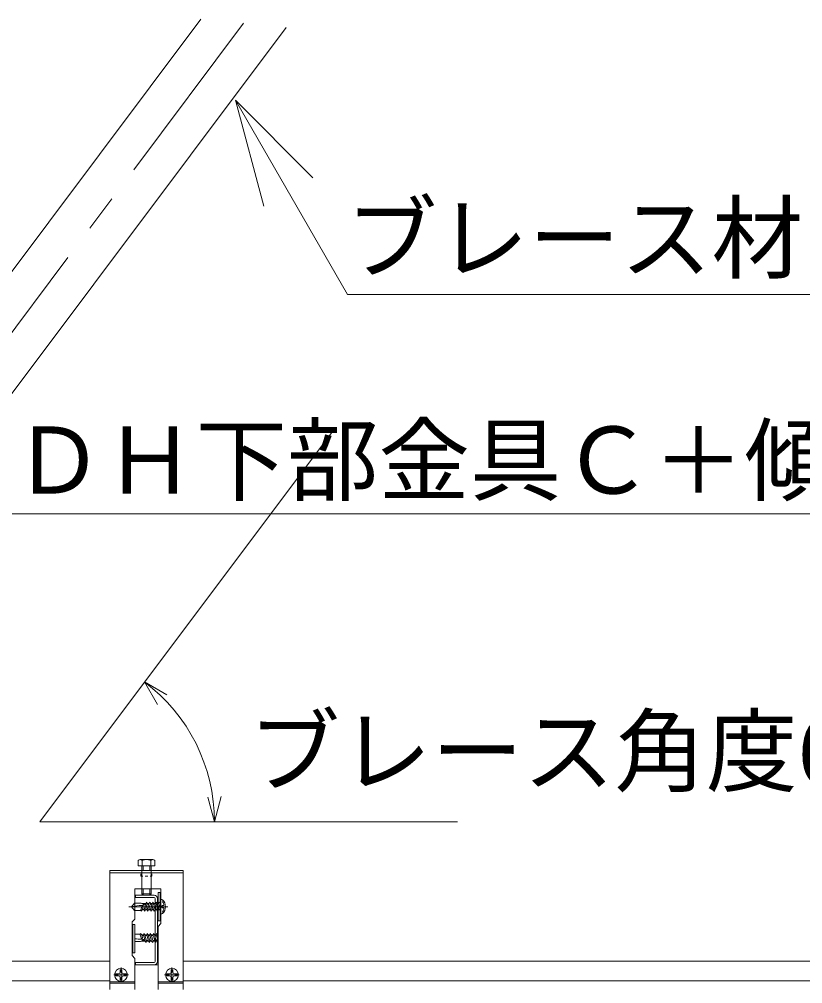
# Model space of a CAD drawing. Units: millimetres at full size, sheet at 1:20; details may follow other scales. Extents: x -4155 to 4045, y -2866 to 2834.
# Drawn here: x 2045 to 2474, y -2030 to -1503 of the extents above; entities that cross this region are included whole.
import ezdxf
from ezdxf.enums import TextEntityAlignment as Align

# ---------------------------------------------------------------- set-up
doc = ezdxf.new("R2010")
doc.units = ezdxf.units.MM
doc.header["$LTSCALE"] = 20
doc.linetypes.add('CHAIN1', pattern=[8, 5, -1, 1, -1])
doc.layers.add('1-0_断面', color=7, linetype='Continuous', lineweight=9)
doc.layers.add('1-2_文字', color=7, linetype='Continuous', lineweight=9)
doc.styles.add('ＭＳ ゴシック', font='')
doc.styles.get('ＭＳ ゴシック').set_extended_font_data('MS Gothic')

msp = doc.modelspace()

# ---------------------------------------------------------------- linework, layer by layer
at = {"layer": '1-0_断面'}
for p, q in [((1836.02, -1914.81), (2144.73, -1503.21)), ((1868.02, -1938.81), (2191.43, -1507.61)), ((2111.56, -1962.5), (2118.49, -1962.5)), ((2112.52, -1966), (2112.52, -1968.5)), ((2112.71, -1963), (2112.71, -1966)), ((2113.22, -1966), (2113.22, -1968.5)), ((2116.82, -1966), (2116.82, -1968.5)), ((2117.33, -1963), (2117.33, -1966)), ((2117.52, -1966), (2117.52, -1968.5)), ((2119.64, -1963), (2119.64, -1966)), ((2115.02, -1968.5), (2095.02, -1968.5)), ((2095.02, -1968.5), (2095.02, -2033.5)), ((2115.02, -1969.7), (2095.02, -1969.7)), ((2112.02, -1970.34), (2112.02, -1971.64)), ((2112.52, -1968.5), (2112.52, -1978.5)), ((2115.02, -1968.5), (2135.02, -1968.5)), ((2115.02, -1969.7), (2135.02, -1969.7)), ((2117.52, -1968.5), (2117.52, -1978.5)), ((2118.02, -1970.34), (2118.02, -1971.64)), ((2135.02, -1968.5), (2135.02, -2033.5)), ((2112.95, -1971.64), (2112.02, -1971.64)), ((2115.02, -1971.64), (2114.38, -1971.64)), ((2115.02, -1971.64), (2115.67, -1971.64)), ((2117.09, -1971.64), (2118.02, -1971.64)), ((2108.67, -1978.5), (2115.02, -1978.5)), ((2109.02, -1982), (2119.22, -1982)), ((2109.02, -1982), (2109.02, -1983.2)), ((2112.52, -1978.5), (2112.52, -1981.3)), ((2113.22, -1982), (2112.52, -1981.3)), ((2113.22, -1978.5), (2113.22, -1982)), ((2122.87, -1978.5), (2115.02, -1978.5)), ((2116.82, -1978.5), (2116.82, -1982)), ((2116.82, -1982), (2117.52, -1981.3)), ((2122.87, -1980.5), (2121.37, -1980.5)), ((2121.37, -1996), (2121.37, -1980.5)), ((2122.57, -1996), (2122.57, -1980.5)), ((2122.87, -1997.5), (2122.87, -1978.5)), ((2108.43, -1986.27), (2106.88, -1988.25)), ((2112.1, -1986.27), (2108.43, -1986.27)), ((2109.02, -1983.2), (2119.22, -1983.2)), ((2112.52, -1986.47), (2114.63, -1986.47)), ((2113.35, -1986.93), (2114.51, -1986.93)), ((2113.68, -1990.04), (2114.63, -1986.47)), ((2114.46, -1990.04), (2115.41, -1986.47)), ((2114.63, -1986.47), (2115.21, -1985.75)), ((2115.21, -1985.75), (2115.41, -1986.47)), ((2115.29, -1986.93), (2116.26, -1986.93)), ((2115.41, -1986.47), (2116.38, -1986.47)), ((2115.43, -1990.04), (2116.38, -1986.47)), ((2116.21, -1990.04), (2117.16, -1986.47)), ((2116.38, -1986.47), (2116.96, -1985.75)), ((2116.96, -1985.75), (2117.16, -1986.47)), ((2117.04, -1986.93), (2118.01, -1986.93)), ((2117.16, -1986.47), (2118.13, -1986.47)), ((2117.18, -1990.04), (2118.13, -1986.47)), ((2117.96, -1990.04), (2118.91, -1986.47)), ((2118.13, -1986.47), (2118.71, -1985.75)), ((2118.71, -1985.75), (2118.91, -1986.47)), ((2118.79, -1986.93), (2119.07, -1986.93)), ((2118.91, -1986.47), (2119.05, -1986.47)), ((2119.07, -1986.47), (2119.88, -1986.47)), ((2119.07, -1989.49), (2119.88, -1986.47)), ((2119.07, -1986.93), (2119.76, -1986.93)), ((2119.82, -1983.8), (2119.82, -2018.2)), ((2119.88, -1986.47), (2120.46, -1985.75)), ((2120.46, -1985.75), (2120.66, -1986.47)), ((2120.54, -1986.93), (2121.51, -1986.93)), ((2120.66, -1986.47), (2121.63, -1986.47)), ((2120.68, -1990.04), (2121.63, -1986.47)), ((2120.87, -1987.25), (2121.37, -1987.25)), ((2121.02, -1983.8), (2121.02, -2018.2)), ((2121.45, -1990.04), (2122.41, -1986.47)), ((2121.63, -1986.47), (2122.21, -1985.75)), ((2122.21, -1985.75), (2122.41, -1986.47)), ((2122.29, -1986.93), (2122.87, -1986.93)), ((2122.41, -1986.47), (2122.87, -1986.47)), ((2122.87, -1984.37), (2122.87, -1992.14)), ((2105.39, -1988.25), (2126.77, -1988.25)), ((2108.51, -1990.3), (2106.88, -1988.25)), ((2111.97, -1990.3), (2108.51, -1990.3)), ((2111.93, -1990.04), (2112.41, -1988.25)), ((2111.93, -1990.04), (2112.13, -1990.75)), ((2112.13, -1990.75), (2112.71, -1990.04)), ((2112.41, -1988.25), (2112.99, -1987.53)), ((2113.8, -1987.36), (2112.48, -1987.6)), ((2112.71, -1990.04), (2113.19, -1988.25)), ((2112.71, -1990.04), (2113.68, -1990.04)), ((2112.83, -1989.58), (2113.8, -1989.58)), ((2112.99, -1987.53), (2113.19, -1988.25)), ((2113.68, -1990.04), (2113.88, -1990.75)), ((2113.88, -1990.75), (2114.46, -1990.04)), ((2114.46, -1990.04), (2115.43, -1990.04)), ((2114.58, -1989.58), (2115.55, -1989.58)), ((2115.43, -1990.04), (2115.63, -1990.75)), ((2115.63, -1990.75), (2116.21, -1990.04)), ((2116.21, -1990.04), (2117.18, -1990.04)), ((2116.33, -1989.58), (2117.3, -1989.58)), ((2117.18, -1990.04), (2117.37, -1990.75)), ((2117.37, -1990.75), (2117.96, -1990.04)), ((2117.96, -1990.04), (2118.93, -1990.04)), ((2118.08, -1989.58), (2119.05, -1989.58)), ((2118.93, -1990.04), (2119.01, -1989.74)), ((2118.93, -1990.04), (2119.07, -1990.57)), ((2119.07, -1990.57), (2119.12, -1990.75)), ((2119.7, -1990.04), (2120.68, -1990.04)), ((2119.83, -1989.58), (2120.8, -1989.58)), ((2120.68, -1990.04), (2120.87, -1990.75)), ((2120.87, -1990.75), (2121.45, -1990.04)), ((2121.45, -1990.04), (2122.43, -1990.04)), ((2121.58, -1989.58), (2122.55, -1989.58)), ((2122.43, -1990.04), (2122.87, -1988.37)), ((2122.43, -1990.04), (2122.62, -1990.75)), ((2122.87, -1988), (2122.62, -1988.25)), ((2122.87, -1988.5), (2122.62, -1988.25)), ((2122.62, -1990.75), (2122.87, -1990.44)), ((2123.74, -1987.65), (2124.42, -1987.65)), ((2123.74, -1988.85), (2124.42, -1988.85)), ((2107.17, -2015), (2107.17, -1996.5)), ((2121.37, -1996), (2122.87, -1996)), ((2122.87, -1997.5), (2121.37, -1999)), ((2107.17, -1998), (2108.67, -1998)), ((2107.47, -2013.5), (2107.47, -1998)), ((2108.67, -2013.5), (2108.67, -1998)), ((2111.63, -2003.55), (2111.83, -2002.83)), ((2111.83, -2002.83), (2112.41, -2003.55)), ((2113.38, -2003.55), (2113.58, -2002.83)), ((2113.58, -2002.83), (2114.16, -2003.55)), ((2115.13, -2003.55), (2115.33, -2002.83)), ((2115.33, -2002.83), (2115.91, -2003.55)), ((2116.88, -2003.55), (2117.07, -2002.83)), ((2117.07, -2002.83), (2117.66, -2003.55)), ((2118.63, -2003.55), (2118.77, -2003.02)), ((2118.77, -2003.02), (2118.82, -2002.83)), ((2120.38, -2003.55), (2120.57, -2002.83)), ((2120.57, -2002.83), (2121.15, -2003.55)), ((2121.37, -1999), (2121.37, -2033.5)), ((2111.67, -2003.29), (2108.67, -2003.29)), ((2111.8, -2007.31), (2108.67, -2007.31)), ((2111.63, -2003.55), (2112.11, -2005.34)), ((2112.11, -2005.34), (2112.69, -2006.05)), ((2113.5, -2006.23), (2112.18, -2005.99)), ((2112.22, -2007.11), (2114.33, -2007.11)), ((2112.41, -2003.55), (2112.89, -2005.34)), ((2112.41, -2003.55), (2113.38, -2003.55)), ((2112.53, -2004.01), (2113.5, -2004.01)), ((2112.69, -2006.05), (2112.89, -2005.34)), ((2113.05, -2006.66), (2114.21, -2006.66)), ((2113.38, -2003.55), (2114.33, -2007.11)), ((2114.16, -2003.55), (2115.13, -2003.55)), ((2114.16, -2003.55), (2115.11, -2007.11)), ((2114.28, -2004.01), (2115.25, -2004.01)), ((2114.33, -2007.11), (2114.91, -2007.83)), ((2114.91, -2007.83), (2115.11, -2007.11)), ((2114.99, -2006.66), (2115.96, -2006.66)), ((2115.11, -2007.11), (2116.08, -2007.11)), ((2115.13, -2003.55), (2116.08, -2007.11)), ((2115.91, -2003.55), (2116.88, -2003.55)), ((2115.91, -2003.55), (2116.86, -2007.11)), ((2116.03, -2004.01), (2117, -2004.01)), ((2116.08, -2007.11), (2116.66, -2007.83)), ((2116.66, -2007.83), (2116.86, -2007.11)), ((2116.74, -2006.66), (2117.71, -2006.66)), ((2116.86, -2007.11), (2117.83, -2007.11)), ((2116.88, -2003.55), (2117.83, -2007.11)), ((2117.66, -2003.55), (2118.63, -2003.55)), ((2117.66, -2003.55), (2118.61, -2007.11)), ((2117.78, -2004.01), (2118.75, -2004.01)), ((2117.83, -2007.11), (2118.41, -2007.83)), ((2118.41, -2007.83), (2118.61, -2007.11)), ((2118.49, -2006.66), (2118.77, -2006.66)), ((2118.61, -2007.11), (2118.75, -2007.11)), ((2118.63, -2003.55), (2118.71, -2003.84)), ((2118.77, -2004.09), (2119.58, -2007.11)), ((2118.77, -2006.66), (2119.46, -2006.66)), ((2118.77, -2007.11), (2119.58, -2007.11)), ((2119.4, -2003.55), (2120.38, -2003.55)), ((2119.53, -2004.01), (2120.5, -2004.01)), ((2119.58, -2007.11), (2120.16, -2007.83)), ((2120.16, -2007.83), (2120.36, -2007.11)), ((2120.24, -2006.66), (2121.21, -2006.66)), ((2120.36, -2007.11), (2121.33, -2007.11)), ((2120.38, -2003.55), (2121.33, -2007.11)), ((2120.57, -2006.33), (2121.07, -2006.33)), ((2121.15, -2003.55), (2121.37, -2003.55)), ((2121.15, -2003.55), (2121.37, -2004.37)), ((2121.28, -2004.01), (2121.37, -2004.01)), ((2121.33, -2007.11), (2121.37, -2007.16)), ((2107.17, -2013.5), (2108.67, -2013.5)), ((1812.21, -2018.09), (2095.02, -2018.09)), ((2107.17, -2015), (2108.67, -2016.5)), ((2108.67, -2016.5), (2108.67, -2033.5)), ((2109.02, -2020), (2109.02, -2018.8)), ((2119.22, -2018.8), (2109.02, -2018.8)), ((2135.02, -2018.09), (3865.94, -2018.09)), ((2100.6, -2024), (2100.6, -2022.55)), ((2101.1, -2029.5), (2101.1, -2021.5)), ((2101.1, -2021.74), (2101.1, -2029.39)), ((2101.6, -2024), (2101.6, -2022.55)), ((2121.37, -2020), (2108.67, -2020)), ((2128.45, -2024), (2128.45, -2022.54)), ((2128.95, -2029.5), (2128.95, -2021.5)), ((2128.95, -2021.73), (2128.95, -2029.38)), ((2129.45, -2024), (2129.45, -2022.54)), ((1535.74, -2028.69), (2095.02, -2028.69)), ((2095.02, -2029.28), (2108.67, -2029.28)), ((2105.1, -2025.5), (2097.1, -2025.5)), ((2097.85, -2025.5), (2103.97, -2025.5)), ((2099.6, -2025), (2098.14, -2025)), ((2099.6, -2026), (2098.14, -2026)), ((2100.6, -2028.46), (2100.6, -2027)), ((2101.6, -2028.46), (2101.6, -2027)), ((2104.06, -2025), (2102.6, -2025)), ((2104.06, -2026), (2102.6, -2026)), ((2135.02, -2029.28), (2121.37, -2029.28)), ((2132.95, -2025.5), (2124.95, -2025.5)), ((2127.45, -2025), (2125.99, -2025)), ((2127.45, -2026), (2125.99, -2026)), ((2132.2, -2025.5), (2126.08, -2025.5)), ((2128.45, -2028.45), (2128.45, -2027)), ((2129.45, -2028.45), (2129.45, -2027)), ((2131.91, -2025), (2130.45, -2025)), ((2131.91, -2026), (2130.45, -2026)), ((2135.02, -2028.69), (3865.94, -2028.69)), ((2095.02, -2030.06), (2108.67, -2030.06)), ((2135.02, -2030.06), (2121.37, -2030.06))]:
    msp.add_line(p, q, dxfattribs=at)
at = {"layer": '1-0_断面', "color": 4, "linetype": 'CHAIN1'}
msp.add_line((2168.08, -1505.41), (1852.02, -1926.81), dxfattribs=at)
at = {"layer": '1-0_断面'}
for points in [[(2110.4, -1963), (2110.4, -1966), (2119.64, -1966)], [(2107.17, -1996.5), (2108.67, -1995), (2108.67, -1978.5)], [(2117.52, -1978.5), (2117.52, -1981.3), (2112.52, -1981.3)], [(2113.8, -1987.36), (2113.2, -1986.79), (2112.1, -1986.27)], [(2119.12, -1990.75), (2119.7, -1990.04), (2120.66, -1986.47)], [(2118.82, -2002.83), (2119.4, -2003.55), (2120.36, -2007.11)], [(2113.5, -2006.23), (2112.9, -2006.8), (2111.8, -2007.31)]]:
    msp.add_lwpolyline(points, dxfattribs=at)
for centre in [(2101.1, -2025.5), (2128.95, -2025.5)]:
    msp.add_circle(centre, 3.5, dxfattribs=at)
for centre, radius, start, end in [((2111.56, -1964.09), 1.58, 43.1735, 136.8264), ((2115.02, -1968.09), 5.58, 65.5673, 114.4327), ((2118.49, -1964.09), 1.58, 43.1735, 136.8264), ((2119.22, -1983.8), 1.8, 0, 90), ((2119.22, -1983.8), 0.6, 0, 90), ((2122.99, -1984.38), 0.117, 89.0201, 171.3843), ((2122.99, -1985.55), 1.28, 54.0087, 90.0894), ((2120.43, -1988.25), 5, 360, 48.479), ((2124.3, -1985.48), 0.431, 94.1336, 184.4785), ((2119.1, -1988.25), 5.5, 8.3337, 29.9258), ((2112.13, -2008.94), 21.35, 89.0678, 104.2543), ((2122.99, -1992.12), 0.117, 188.1862, 270.9808), ((2122.99, -1990.96), 1.28, 269.8211, 306.0175), ((2124.1, -1988.25), 0.699, 120.8157, 239.1842), ((2120.43, -1988.25), 5, 311.529, 360), ((2119.1, -1988.25), 5.5, 330.0764, 351.6656), ((2124.3, -1991.03), 0.431, 175.4881, 265.8657), ((2124.16, -1987.35), 0.394, 310.1038, 344.6483), ((2124.16, -1989.15), 0.394, 15.3516, 49.8844), ((2111.83, -1984.64), 21.35, 261.4876, 270.9322), ((2119.22, -2018.2), 1.8, 270, 0), ((2119.22, -2018.2), 0.6, 270, 0), ((2099.6, -2024), 1, 270, 0), ((2102.6, -2024), 1, 180, 270), ((2127.45, -2024), 1, 270, 0), ((2130.45, -2024), 1, 180, 270), ((2101.1, -2025.5), 3, 170.4059, 189.5941), ((2099.6, -2027), 1, 0, 90), ((2102.6, -2027), 1, 90, 180), ((2128.95, -2025.5), 3, 170.4059, 189.5941), ((2127.45, -2027), 1, 0, 90), ((2130.45, -2027), 1, 90, 180)]:
    msp.add_arc(centre, radius, start, end, dxfattribs=at)
at = {"layer": '1-2_文字'}
for p, q in [((2163.6, -1547.39), (2206.03, -1589.82)), ((2163.6, -1547.39), (2179.13, -1605.35)), ((2224.91, -1653.58), (2163.6, -1547.39)), ((2224.91, -1653.58), (3047, -1653.58)), ((2056.63, -1941.86), (2218.33, -1726.26)), ((2028.11, -1773.48), (2892.07, -1773.48)), ((2113.96, -1865.42), (2121.02, -1877.65)), ((2113.96, -1865.42), (2126.23, -1872.51)), ((2152.18, -1941.86), (2148.58, -1928.46)), ((2152.18, -1941.86), (2155.91, -1927.93)), ((2056.63, -1941.86), (2285.06, -1941.86))]:
    msp.add_line(p, q, dxfattribs=at)
msp.add_arc((2056.63, -1941.86), 95.55, 0, 53.1288, dxfattribs=at)

# ---------------------------------------------------------------- texts
at = {"layer": '1-2_文字', "style": 'ＭＳ ゴシック'}
for s, p in [('ブレース材（条件により材種異なる）', (2223.99, -1652.03)), ('ＤＨ下部金具Ｃ＋傾斜用下部プレート', (2041.83, -1773.48)), ('ブレース角度60°以下', (2170.84, -1932.51))]:
    msp.add_text(s, height=36.66, dxfattribs=at).set_placement(p, align=Align.BOTTOM_LEFT)

doc.saveas('drawing.dxf')
